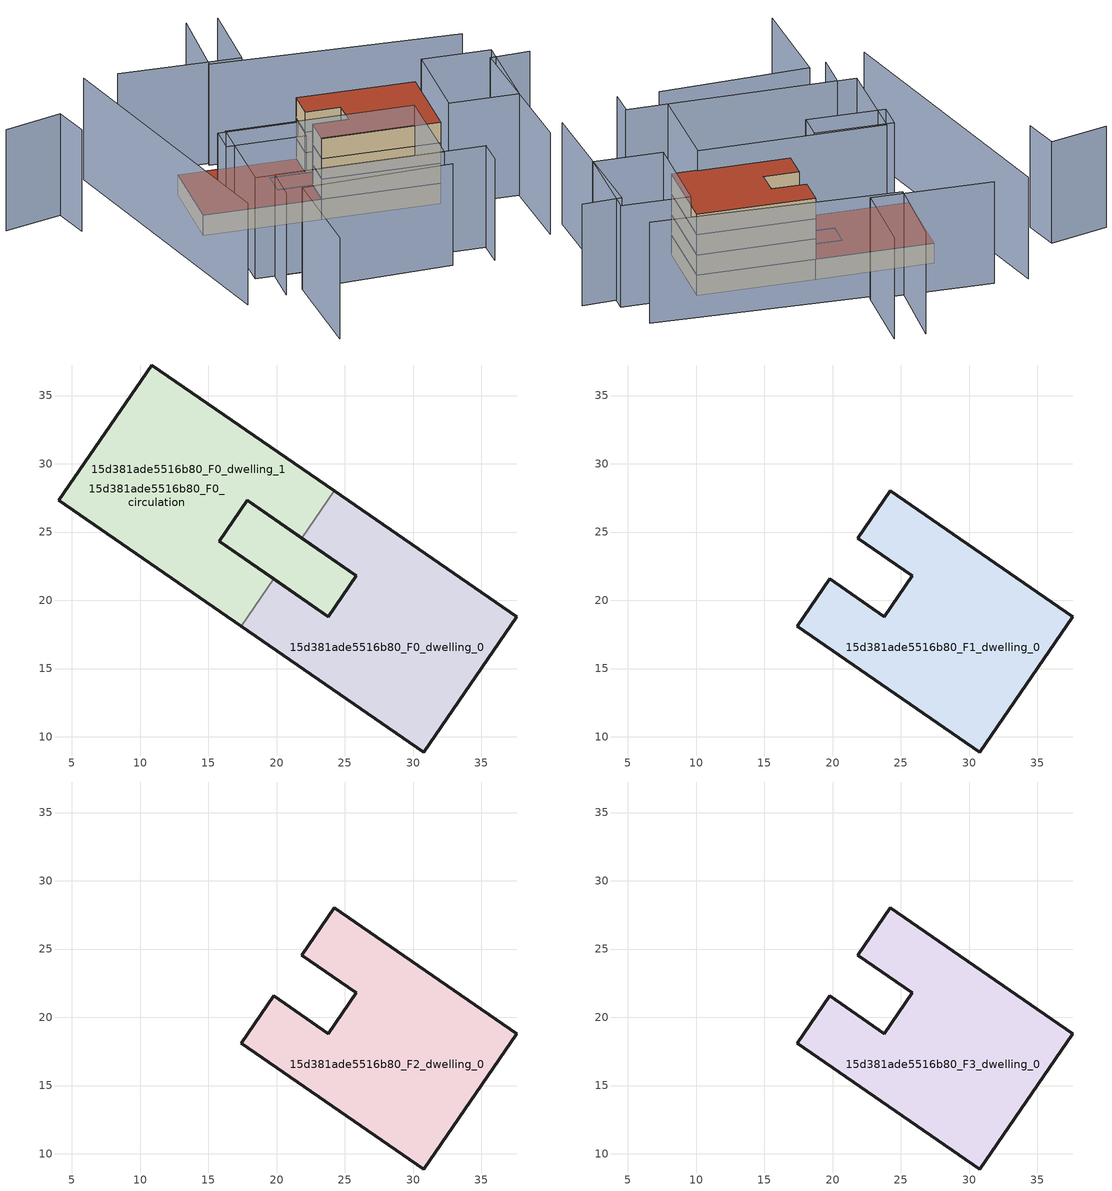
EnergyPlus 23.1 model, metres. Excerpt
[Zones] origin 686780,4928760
15d381ade5516b80_F0_dwelling_0
 floor ground (EU_floor_Construction): 37.59,18.8 30.76,8.89 17.39,18.11 19.79,21.58 23.79,18.81 25.85,21.78 21.84,24.55 24.23,28.02 z0
 wall outside (EU_wall_Construction): 21.84,24.55 25.85,21.78 23.79,18.81 19.79,21.58 / 17.39,18.11 30.76,8.89 37.59,18.8 24.23,28.02 z0:3
 wall to 15d381ade5516b80_F0_dwelling_1 (EU_wall_Construction): 24.23,28.02 21.84,24.55 / 19.79,21.58 17.39,18.11 z0:3
15d381ade5516b80_F0_dwelling_1
 floor ground (EU_floor_Construction): 24.23,28.02 21.84,24.55 17.83,27.32 15.78,24.34 19.49,21.78 19.79,21.58 17.39,18.11 4.03,27.33 10.87,37.24 z0; 21.84,24.55 25.85,21.78 23.79,18.81 19.79,21.58 19.49,21.78 15.78,24.34 17.83,27.32 z0
 wall outside (EU_wall_Construction): 19.79,21.58 15.78,24.34 17.83,27.32 21.84,24.55 / 24.23,28.02 10.87,37.24 4.03,27.33 17.39,18.11 z0:3
 roof outside (EU_roof_Construction): 19.79,21.58 19.49,21.78 15.78,24.34 17.83,27.32 21.84,24.55 24.23,28.02 10.87,37.24 4.03,27.33 17.39,18.11 z3; 23.79,18.81 25.85,21.78 21.84,24.55 17.83,27.32 15.78,24.34 19.49,21.78 19.79,21.58 z3
15d381ade5516b80_F0_circulation
 floor ground (EU_floor_Construction): 24.23,28.02 21.84,24.55 17.83,27.32 15.78,24.34 19.49,21.78 19.79,21.58 17.39,18.11 4.03,27.33 10.87,37.24 z0; 21.84,24.55 25.85,21.78 23.79,18.81 19.79,21.58 19.49,21.78 15.78,24.34 17.83,27.32 z0
 wall outside (EU_wall_Construction): 17.83,27.32 15.78,24.34 23.79,18.81 25.85,21.78 17.83,27.32 z0:3
 roof outside (EU_roof_Construction): 19.79,21.58 19.49,21.78 15.78,24.34 17.83,27.32 21.84,24.55 24.23,28.02 10.87,37.24 4.03,27.33 17.39,18.11 z3; 23.79,18.81 25.85,21.78 21.84,24.55 17.83,27.32 15.78,24.34 19.49,21.78 19.79,21.58 z3
15d381ade5516b80_F1_dwelling_0
 floor to 15d381ade5516b80_F0_dwelling_0 (EU_floor_Construction): 37.59,18.8 30.76,8.89 17.39,18.11 19.79,21.58 23.79,18.81 25.85,21.78 21.84,24.55 24.23,28.02 z3
 wall outside (EU_wall_Construction): 37.59,18.8 24.23,28.02 21.84,24.55 25.85,21.78 23.79,18.81 19.79,21.58 17.39,18.11 30.76,8.89 37.59,18.8 z3:6
15d381ade5516b80_F2_dwelling_0
 floor to 15d381ade5516b80_F1_dwelling_0 (EU_floor_Construction): 37.59,18.8 30.76,8.89 17.39,18.11 19.79,21.58 23.79,18.81 25.85,21.78 21.84,24.55 24.23,28.02 z6
 wall outside (EU_wall_Construction): 37.59,18.8 24.23,28.02 21.84,24.55 25.85,21.78 23.79,18.81 19.79,21.58 17.39,18.11 30.76,8.89 37.59,18.8 z6:9
15d381ade5516b80_F3_dwelling_0
 floor to 15d381ade5516b80_F2_dwelling_0 (EU_floor_Construction): 37.59,18.8 30.76,8.89 17.39,18.11 19.79,21.58 23.79,18.81 25.85,21.78 21.84,24.55 24.23,28.02 z9
 wall outside (EU_wall_Construction): 37.59,18.8 24.23,28.02 21.84,24.55 25.85,21.78 23.79,18.81 19.79,21.58 17.39,18.11 30.76,8.89 37.59,18.8 z9:12
 roof outside (EU_roof_Construction): 30.76,8.89 37.59,18.8 24.23,28.02 21.84,24.55 25.85,21.78 23.79,18.81 19.79,21.58 17.39,18.11 z12
shading: 22.76,-6.72 24.91,-3.49 / -7.4,-5.07 0.46,7.63 / 0.46,7.63 18.2,-3.35 / -2.04,8.31 1.01,12.79 / 1.01,12.79 24.95,-3.51 / 33.08,-7.71 44.63,11.76 / 44.63,11.76 49.33,8.97 / 47.65,19.01 19.97,39.25 / 19.97,39.25 27.02,48.89 / 6.47,49.49 -7.49,10.43 / -11.29,48.23 -3.33,45.56 / -3.33,45.56 -5.03,40.47 / 30.82,46.64 24.06,37.1 / 24.06,37.1 10.25,46.89 / 39.08,2.4 31.2,7.85 / 31.2,7.85 38.62,18.57 / 38.62,18.57 46.5,13.12 / 46.5,13.12 39.08,2.4 / 20.17,-0.29 -1.2,14.3 / -1.2,14.3 6.56,25.67 / 6.56,25.67 27.93,11.08 / 27.93,11.08 20.17,-0.29 / 5.49,26.05 14.49,19.82 / 14.49,19.82 12.23,16.55 / 12.23,16.55 3.23,22.78 / 3.23,22.78 5.49,26.05 z0:15
[Building]
EU S2 Campaign: North Axis=0; Terrain=City; Solar Distribution=FullExterior
[Site:Location]
Bologna: Latitude=44.5; Longitude=11.25; Time Zone=1; Elevation=37
[SizingPeriod:WeatherFileDays]
AnnualSizingPeriod: Begin Month=1; Begin Day of Month=1; End Month=12; End Day of Month=31; Day of Week for Start Day=Monday; Use Weather File Daylight Saving Period=No; Use Weather File Rain and Snow Indicators=No
[MATERIAL]
EU_InternalMass_Material: Roughness=MediumRough; Thickness=0.1; Conductivity=1; Density=1800; Specific Heat=900; Thermal Absorptance=0.9; Solar Absorptance=0.7; Visible Absorptance=0.7
[MATERIAL:NOMASS] Roughness=MediumRough; Thermal Absorptance=0.9; Solar Absorptance=0.7; Visible Absorptance=0.7
Name | Thermal Resistance
EU_wall_NoMass | 0.937881
EU_roof_NoMass | 0.548572
EU_floor_NoMass | 0.71348
[CONSTRUCTION]
EU_wall_Construction: EU_wall_NoMass
EU_roof_Construction: EU_roof_NoMass
EU_floor_Construction: EU_floor_NoMass
EU_InternalMass_Construction: EU_InternalMass_Material
[ZONE] Type=1; Multiplier=1; Ceiling Height=autocalculate; Floor Area=autocalculate; Part of Total Floor Area=Yes
Name | Volume
15d381ade5516b80_F0_dwelling_0; 15d381ade5516b80_F1_dwelling_0; 15d381ade5516b80_F2_dwelling_0; 15d381ade5516b80_F3_dwelling_0 | 533.597
15d381ade5516b80_F0_dwelling_1; 15d381ade5516b80_F0_circulation | 639.144
[INTERNALMASS] Construction=EU_InternalMass_Construction
Name | Zone or ZoneList | Surface Area
15d381ade5516b80_F0_dwelling_0_EU_InternalMass | 15d381ade5516b80_F0_dwelling_0 | 177.866
15d381ade5516b80_F0_dwelling_1_EU_InternalMass | 15d381ade5516b80_F0_dwelling_1 | 177.866
15d381ade5516b80_F1_dwelling_0_EU_InternalMass | 15d381ade5516b80_F1_dwelling_0 | 390.718
15d381ade5516b80_F2_dwelling_0_EU_InternalMass | 15d381ade5516b80_F2_dwelling_0 | 390.718
15d381ade5516b80_F3_dwelling_0_EU_InternalMass | 15d381ade5516b80_F3_dwelling_0 | 390.718
[OTHEREQUIPMENT] Fuel Type=Electricity; Design Level Calculation Method=Watts/Area; Power per Zone Floor Area=1; Fraction Latent=0; Fraction Radiant=0; Fraction Lost=0; Carbon Dioxide Generation Rate=0; EndUse Subcategory=EU_Step8_InternalGains
Name | Zone or ZoneList or Space or SpaceList | Schedule
EU_Step8_InternalGain_15d381ade5516b80_F0_dwelling_0_f000 | 15d381ade5516b80_F0_dwelling_0 | EU_Step8_GainSchedule_15d381ade5516b80_F0_dwelling_0_f000
EU_Step8_InternalGain_15d381ade5516b80_F0_dwelling_1_f000 | 15d381ade5516b80_F0_dwelling_1 | EU_Step8_GainSchedule_15d381ade5516b80_F0_dwelling_1_f000
EU_Step8_InternalGain_15d381ade5516b80_F1_dwelling_0_f000 | 15d381ade5516b80_F1_dwelling_0 | EU_Step8_GainSchedule_15d381ade5516b80_F1_dwelling_0_f000
EU_Step8_InternalGain_15d381ade5516b80_F2_dwelling_0_f000 | 15d381ade5516b80_F2_dwelling_0 | EU_Step8_GainSchedule_15d381ade5516b80_F2_dwelling_0_f000
EU_Step8_InternalGain_15d381ade5516b80_F3_dwelling_0_f000 | 15d381ade5516b80_F3_dwelling_0 | EU_Step8_GainSchedule_15d381ade5516b80_F3_dwelling_0_f000
[ZONEINFILTRATION:DESIGNFLOWRATE]
EU_Circulation_Infiltration_15d381ade5516b80_F0_circulation: Zone or ZoneList or Space or SpaceList=15d381ade5516b80_F0_circulation; Schedule=EU_AlwaysOn; Design Flow Rate Calculation Method=Flow/Area; Flow Rate per Floor Area=0.0005; Constant Term Coefficient=1; Temperature Term Coefficient=0; Velocity Term Coefficient=0; Velocity Squared Term Coefficient=0
[ZONEVENTILATION:DESIGNFLOWRATE] Schedule=EU_AlwaysOn; Design Flow Rate Calculation Method=AirChanges/Hour; Air Changes per Hour=0.687892; Ventilation Type=Natural; Fan Pressure Rise=0; Fan Total Efficiency=1; Constant Term Coefficient=1; Temperature Term Coefficient=0; Velocity Term Coefficient=0; Velocity Squared Term Coefficient=0; Minimum Indoor Temperature=-100; Maximum Indoor Temperature=100; Delta Temperature=-100; Minimum Outdoor Temperature=-100; Maximum Outdoor Temperature=100; Maximum Wind Speed=40
Name | Zone or ZoneList or Space or SpaceList
EU_ConstantAir_15d381ade5516b80_F0_dwelling_0 | 15d381ade5516b80_F0_dwelling_0
EU_ConstantAir_15d381ade5516b80_F0_dwelling_1 | 15d381ade5516b80_F0_dwelling_1
EU_ConstantAir_15d381ade5516b80_F1_dwelling_0 | 15d381ade5516b80_F1_dwelling_0
EU_ConstantAir_15d381ade5516b80_F2_dwelling_0 | 15d381ade5516b80_F2_dwelling_0
EU_ConstantAir_15d381ade5516b80_F3_dwelling_0 | 15d381ade5516b80_F3_dwelling_0
[HVACTEMPLATE:THERMOSTAT] Constant Heating Setpoint=20; Constant Cooling Setpoint=50
EU_HeatOnly_15d381ade5516b80_F0_dwelling_0; EU_HeatOnly_15d381ade5516b80_F0_dwelling_1; EU_HeatOnly_15d381ade5516b80_F1_dwelling_0; EU_HeatOnly_15d381ade5516b80_F2_dwelling_0; EU_HeatOnly_15d381ade5516b80_F3_dwelling_0
[HVACTEMPLATE:ZONE:IDEALLOADSAIRSYSTEM] System Availability Schedule=EU_AlwaysOn; Maximum Heating Supply Air Temperature=50; Minimum Cooling Supply Air Temperature=13; Maximum Heating Supply Air Humidity Ratio=0.0156; Minimum Cooling Supply Air Humidity Ratio=0.0077; Heating Limit=NoLimit; Cooling Limit=NoLimit; Heating Availability Schedule=EU_AlwaysOn; Cooling Availability Schedule=EU_CoolingOff; Dehumidification Control Type=ConstantSensibleHeatRatio; Cooling Sensible Heat Ratio=0.7; Dehumidification Setpoint=60; Humidification Control Type=None; Humidification Setpoint=30; Outdoor Air Method=None; Outdoor Air Flow Rate per Person=0.00944; Outdoor Air Flow Rate per Zone Floor Area=0; Outdoor Air Flow Rate per Zone=0; Demand Controlled Ventilation Type=None; Outdoor Air Economizer Type=NoEconomizer; Heat Recovery Type=None; Sensible Heat Recovery Effectiveness=0.7; Latent Heat Recovery Effectiveness=0.65
Name | Template Thermostat
15d381ade5516b80_F0_dwelling_0 | EU_HeatOnly_15d381ade5516b80_F0_dwelling_0
15d381ade5516b80_F0_dwelling_1 | EU_HeatOnly_15d381ade5516b80_F0_dwelling_1
15d381ade5516b80_F1_dwelling_0 | EU_HeatOnly_15d381ade5516b80_F1_dwelling_0
15d381ade5516b80_F2_dwelling_0 | EU_HeatOnly_15d381ade5516b80_F2_dwelling_0
15d381ade5516b80_F3_dwelling_0 | EU_HeatOnly_15d381ade5516b80_F3_dwelling_0
[SIZING:ZONE] Zone Cooling Design Supply Air Temperature Input Method=SupplyAirTemperature; Zone Cooling Design Supply Air Temperature=13; Zone Heating Design Supply Air Temperature Input Method=SupplyAirTemperature; Zone Heating Design Supply Air Temperature=50; Zone Cooling Design Supply Air Humidity Ratio=0.008; Zone Heating Design Supply Air Humidity Ratio=0.008; Cooling Design Air Flow Method=DesignDay; Cooling Design Air Flow Rate=0; Cooling Minimum Air Flow per Zone Floor Area=0.000762; Cooling Minimum Air Flow=0; Cooling Minimum Air Flow Fraction=0.2; Heating Design Air Flow Method=DesignDay; Heating Design Air Flow Rate=0; Heating Maximum Air Flow per Zone Floor Area=0.002032; Heating Maximum Air Flow=0.141576; Heating Maximum Air Flow Fraction=0.3; Account for Dedicated Outdoor Air System=No; Dedicated Outdoor Air System Control Strategy=NeutralSupplyAir; Dedicated Outdoor Air Low Setpoint Temperature for Design=autosize; Dedicated Outdoor Air High Setpoint Temperature for Design=autosize; Zone Load Sizing Method=Sensible Load Only No Latent Load; Zone Latent Cooling Design Supply Air Humidity Ratio Input Method=HumidityRatioDifference; Zone Cooling Design Supply Air Humidity Ratio Difference=0.005; Zone Latent Heating Design Supply Air Humidity Ratio Input Method=HumidityRatioDifference; Zone Humidification Design Supply Air Humidity Ratio Difference=0.005
15d381ade5516b80_F0_dwelling_0; 15d381ade5516b80_F0_dwelling_1; 15d381ade5516b80_F1_dwelling_0; 15d381ade5516b80_F2_dwelling_0; 15d381ade5516b80_F3_dwelling_0
[SCHEDULE:CONSTANT]
Name | Hourly Value
EU_AlwaysOn | 1
EU_CoolingOff | 0
[SCHEDULE:FILE] Column Number=1; Rows to Skip at Top=0; Number of Hours of Data=8760; Column Separator=Comma; Interpolate to Timestep=No; Minutes per Item=60; Adjust Schedule for Daylight Savings=Yes
Name | File
EU_Step8_GainSchedule_15d381ade5516b80_F0_dwelling_0_f000 | ../../schedules/15d381ade5516b80/15d381ade5516b80_F0_dwelling_0_f000_gain.csv
EU_Step8_GainSchedule_15d381ade5516b80_F0_dwelling_1_f000 | ../../schedules/15d381ade5516b80/15d381ade5516b80_F0_dwelling_1_f000_gain.csv
EU_Step8_GainSchedule_15d381ade5516b80_F1_dwelling_0_f000 | ../../schedules/15d381ade5516b80/15d381ade5516b80_F1_dwelling_0_f000_gain.csv
EU_Step8_GainSchedule_15d381ade5516b80_F2_dwelling_0_f000 | ../../schedules/15d381ade5516b80/15d381ade5516b80_F2_dwelling_0_f000_gain.csv
EU_Step8_GainSchedule_15d381ade5516b80_F3_dwelling_0_f000 | ../../schedules/15d381ade5516b80/15d381ade5516b80_F3_dwelling_0_f000_gain.csv
